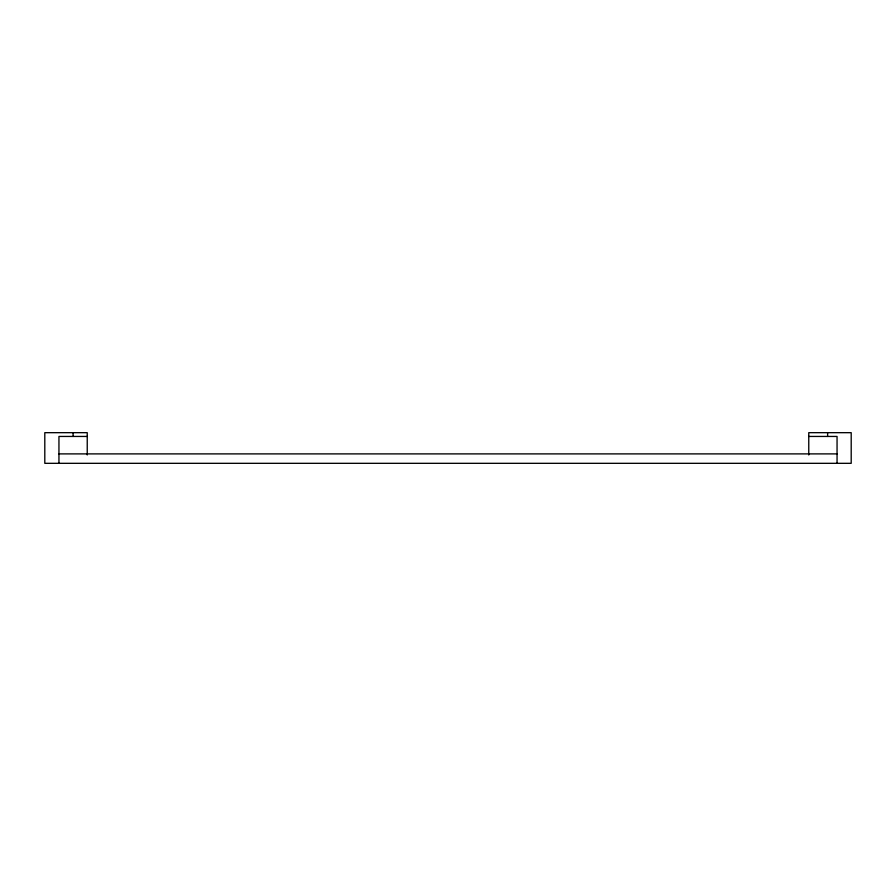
<?xml version="1.0" encoding="UTF-8"?>
<svg xmlns="http://www.w3.org/2000/svg" width="896" height="896" viewBox="0 0 896 896"><rect width="100%" height="100%" fill="white"/><g stroke="black" fill="none" stroke-linecap="round" stroke-linejoin="round"><path stroke-width="1.34" d="M87.237 436.442L58.946 436.442L58.946 463.322M808.763 436.442L837.054 436.442L837.054 463.322M58.946 453.891L837.054 453.891M827.624 432.678L827.624 436.442M808.763 454.966L808.763 432.678L851.2 432.678L851.2 463.322L44.8 463.322L44.8 432.678L87.237 432.678L87.237 454.966M73.091 432.678L73.091 436.442"/></g></svg>
